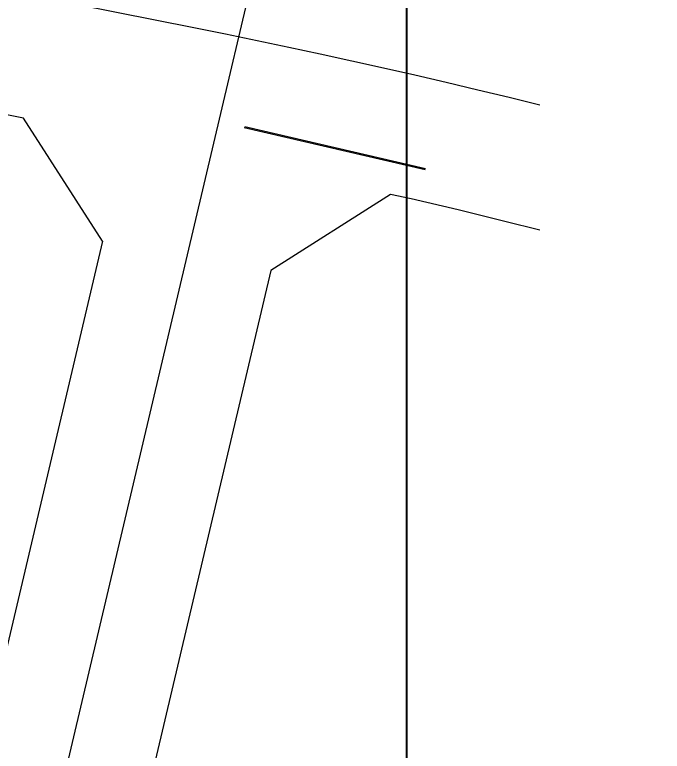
# Model space of a CAD drawing. Extents: x 529262 to 576451, y 2694391 to 2717535.
# Drawn here: x 567540.2 to 567699.7, y 2709469.3 to 2709650.6 of the extents above; entities that cross this region are included whole.
import ezdxf
from ezdxf.xclip import XClip

# ---------------------------------------------------------------- set-up
doc = ezdxf.new("R2010")
doc.units = 0
doc.header["$XCLIPFRAME"] = 0
doc.linetypes.add('CONTINOUS', pattern=[0])
for name, color, linetype in [('PP-COM', 7, 'Continuous'), ('RD-中线', 40, 'Continuous'), ('RD-红线', 7, 'Continuous')]:
    doc.layers.add(name, color=color, linetype=linetype)
doc.layers.add('规划人行道', color=130, linetype='CONTINOUS', lineweight=30)

# ---------------------------------------------------------------- blocks, each defined once
blk = doc.blocks.new('A$C19FD0107')
at = {"layer": 'RD-中线', "color": 8, "linetype": 'Continuous', "flags": 128}
for points in [[(-3183.26, 15991.57), (-3211.18, 15883.29, -0.025442), (-3226.37, 15834.75), (-3324.59, 15569.07, 0.030568), (-3342.23, 15510.6), (-3465.22, 14989.72, 0.057212), (-3473.25, 14921.76), (-3473.95, 14706.86)], [(-4490.73, 14139.44, 0), (-4490.29, 14139.42)], [(-3818.25, 14086.17, 0), (-3817.74, 14086.17)]]:
    blk.add_lwpolyline(points, format="xyb", dxfattribs=at)
at = {"layer": 'RD-中线', "color": 8, "linetype": 'Continuous'}
blk.add_lwpolyline([(-1765.32, 14833.87), (-1870.24, 14834.36, -0.07773), (-2297.41, 14903.2), (-2763.51, 15055.04, -0.002412), (-2772.67, 15058.08), (-3168.08, 15191.13, 0.031805), (-3413.66, 15256.72), (-3481.17, 15270.22, 0.040764), (-3610.52, 15285.28), (-3824.79, 15292.66, 0.003807), (-3833.93, 15292.91), (-3984.46, 15295.8, 0.004916), (-3996.26, 15295.91), (-4213.61, 15295.81, 0.004475), (-4218.97, 15295.76), (-4356.1, 15293.25, -0.000047), (-4356.15, 15293.25), (-5280.16, 15276.46)], format="xyb", dxfattribs=at)
at = {"layer": 'RD-红线', "color": 8, "linetype": 'Continuous', "flags": 128}
for points in [[(-3083.83, 15194.43), (-3158.52, 15219.56, 0.024003), (-3345.9, 15272.75), (-3350.6, 15273.81)], [(-3455.57, 15234.5), (-3487.05, 15240.8, 0.040764), (-3611.55, 15255.3), (-3713.86, 15258.82)], [(-3086.9, 15132.16), (-3177.65, 15162.69, 0.022987), (-3360.15, 15214.67), (-3365.27, 15215.73)]]:
    blk.add_lwpolyline(points, format="xyb", dxfattribs=at)
at = {"layer": 'RD-红线', "color": 8}
for points in [[(-3436.14, 15204.25), (-3455.57, 15234.5, 0.424346)], [(-3365.27, 15215.73), (-3394.7, 15197.01, 0.406472)]]:
    blk.add_lwpolyline(points, format="xyb", dxfattribs=at)
at = {"layer": 'RD-红线', "color": 8, "linetype": 'Continuous', "flags": 128}
for points in [[(-3436.14, 15204.25), (-3476.15, 15034.82), (-3476.83, 15031.92)], [(-3394.7, 15197.01), (-3434.2, 15029.7), (-3434.89, 15026.78)]]:
    blk.add_lwpolyline(points, dxfattribs=at)

msp = doc.modelspace()

# ---------------------------------------------------------------- linework, layer by layer
at = {"const_width": 0.5}
msp.add_lwpolyline([(567065.198, 2709822.031), (567065.442, 2709121.492), (567390.954, 2709121.576), (567390.9, 2709194.847), (567636.834, 2709194.752), (567636.661, 2709824.663), (567065.198, 2709822.031)], dxfattribs=at)
at = {"layer": '规划人行道'}
for p, q in [((567596.714, 2709622.824), (567641.31, 2709612.492)), ((567596.867, 2709623.025), (567641.391, 2709612.709))]:
    msp.add_line(p, q, dxfattribs=at)

# ---------------------------------------------------------------- block references
at = {"layer": 'PP-COM'}
ref = msp.add_blockref('A$C19FD0107', (570997.993, 2694390.603), dxfattribs=at)
XClip(ref).set_block_clipping_path([(-9366.4383134884, 14428.6043910822), (-3328.4480743363, 17452.7484863754)])

doc.saveas('drawing.dxf')
